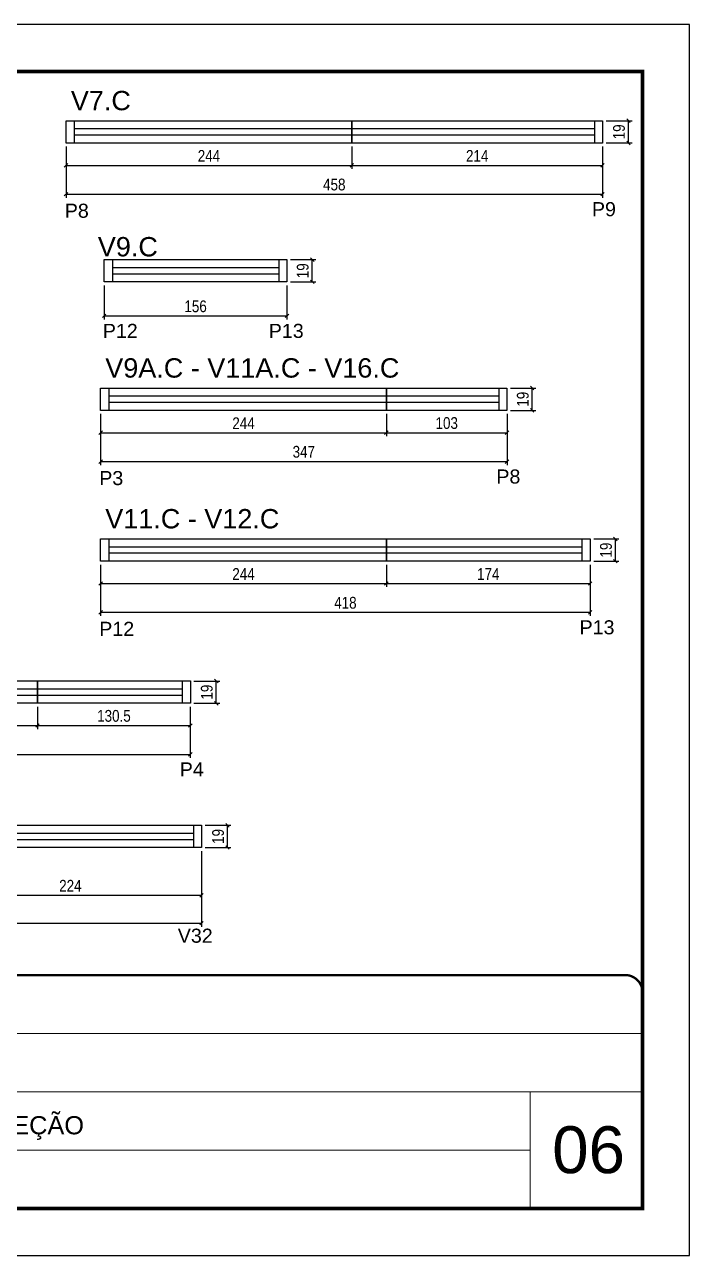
# Model space of a CAD drawing. Header units: millimetres. Extents: x 2012 to 8337, y 304 to 4842.
# Drawn here: x 4514 to 5082, y 1453 to 2503 of the extents above; entities that cross this region are included whole.
import ezdxf

# ---------------------------------------------------------------- set-up
doc = ezdxf.new("R2010")
doc.units = ezdxf.units.MM
doc.linetypes.add('CONTINUO', pattern=[0])
doc.linetypes.add('DASHED', pattern=[0.75, 0.5, -0.25])
for name, color, linetype in [('5', 5, 'Continuous'), ('COTA', 241, 'Continuous'), ('NOMENCLATURA', 7, 'Continuous'), ('Painéis', 200, 'Continuous'), ('SARR_2.2x7', 40, 'Continuous')]:
    doc.layers.add(name, color=color, linetype=linetype)
for name, color, linetype, lineweight in [('CARIMBO', 255, 'Continuous', 9), ('CARIMBO-LEGENDA', 75, 'Continuous', 15), ('Folhas', 255, 'Continuous', 9), ('SARRAFO DE PRESSAO', 251, 'DASHED', 9)]:
    doc.layers.add(name, color=color, linetype=linetype, lineweight=lineweight)
doc.layers.add('Laje_Perimetro', color=7, linetype='Continuous', plot=False)
doc.styles.add('arial', font='arial.ttf')
doc.styles.add('COTA TECNICA', font='techl___.ttf', dxfattribs={"height": 10})
doc.styles.add('COTA TECNICA-50', font='techl___.ttf', dxfattribs={"height": 10})
doc.styles.get("Standard").update_dxf_attribs({"font": 'arial.ttf'})
doc.styles.add('Tecnologia', font='')
doc.styles.get('Tecnologia').set_extended_font_data('Forgotten Futurist')
doc.dimstyles.new('COTA PAINEL-50', dxfattribs={"dimtxt": 10, "dimasz": 3, "dimexe": 3, "dimexo": 3, "dimgap": 3, "dimtad": 1, "dimdec": 1, "dimzin": 12, "dimdsep": 46, "dimtxsty": 'COTA TECNICA-50', "dimblk1": 'OBLIQUE', "dimblk2": 'OBLIQUE', "dimsah": 1, "dimcen": 0.9, "dimclrd": 4, "dimclre": 4, "dimclrt": 240, "dimadec": 1, "dimazin": 3, "dimtfac": 1, "dimtdec": 1, "dimtmove": 0, "dimatfit": 3, "dimfxl": 1, "dimtolj": 1, "dimtzin": 12, "dimarcsym": 0})
doc.dimstyles.new('PAINEL', dxfattribs={"dimtxt": 10, "dimasz": 3, "dimexe": 3, "dimexo": 3, "dimgap": 3, "dimtad": 1, "dimdec": 1, "dimzin": 12, "dimdsep": 46, "dimtxsty": 'COTA TECNICA', "dimblk1": 'OBLIQUE', "dimblk2": 'OBLIQUE', "dimsah": 1, "dimcen": 0.9, "dimclrd": 4, "dimclre": 4, "dimclrt": 240, "dimadec": 1, "dimazin": 3, "dimtfac": 1, "dimtdec": 1, "dimtmove": 0, "dimatfit": 3, "dimfxl": 1, "dimtolj": 1, "dimtzin": 12, "dimarcsym": 0})

# ---------------------------------------------------------------- blocks, each defined once
blk = doc.blocks.new('A$C64660E27')
at = {"layer": 'COTA', "true_color": 0x1a1a1a}
h = blk.add_hatch(color=250, dxfattribs=at)
h.dxf.hatch_style = 1
h.paths.add_polyline_path([(185.4, -11.6), (142.4, -11.6), (142.4, -131.6), (168.8, -131.6), (168.8, -32.2), (237.7, -86.7), (237.7, -53)])
at = {"layer": 'COTA'}
h = blk.add_hatch(color=20, dxfattribs=at)
h.dxf.hatch_style = 1
h.paths.add_polyline_path([(273, -11.4), (246.6, -11.4), (246.6, -111.1), (177.7, -56.6), (177.7, -90.2), (230, -131.6), (273, -131.6)])
for p, q in [((142.4, -131.6), (142.4, -11.6)), ((142.4, -11.6), (185.4, -11.6)), ((185.4, -11.6), (237.7, -53)), ((273, -11.4), (246.6, -11.4)), ((246.6, -111.1), (246.6, -11.4)), ((273, -11.4), (273, -131.6)), ((168.8, -32.2), (237.7, -86.7)), ((168.8, -131.6), (168.8, -32.2)), ((246.6, -111.1), (177.7, -56.6)), ((177.7, -90.2), (177.7, -56.6)), ((237.7, -86.7), (237.7, -53)), ((230, -131.6), (177.7, -90.2)), ((142.4, -131.6), (168.8, -131.6)), ((273, -131.6), (230, -131.6))]:
    blk.add_line(p, q)
at = {"layer": 'CARIMBO-LEGENDA', "color": 7, "linetype": 'Continuous', "ltscale": 100, "style": 'arial'}
blk.add_text('NOVA', height=36, dxfattribs=at).set_placement((142.4, -184.8))
at = {"layer": 'CARIMBO-LEGENDA', "color": 7, "linetype": 'Continuous', "style": 'arial'}
blk.add_text('SISTEMAS CONSTRUTIVOS', height=12, dxfattribs=at).set_placement((102.5, -216))
blk = doc.blocks.new('9999999999')
at = {"color": 30, "linetype": 'CONTINUO'}
for p, q in [((98564.6, 34230.2), (98564.6, 34429.4)), ((98564.6, 34379.6), (99584, 34379.6)), ((98564.6, 34329.8), (99488, 34329.8)), ((99584, 34329.8), (99488, 34329.8)), ((99488, 34329.8), (99488, 34230.2)), ((98564.6, 34280), (99488, 34280))]:
    blk.add_line(p, q, dxfattribs=at)
at = {"color": 30, "linetype": 'CONTINUO', "const_width": 2}
blk.add_lwpolyline([(99584, 34230.2), (99584, 34414.4, 0.414214), (99569, 34429.4), (98229, 34429.4, 0.414214), (98214, 34414.4), (98214, 34245.2, 0.414214), (98229, 34230.2), (99584, 34230.2)], format="xyb", dxfattribs=at)
at = {"layer": 'Folhas'}
blk.add_lwpolyline([(98139, 34190.2), (99624, 34190.2), (99624, 35240.2), (98139, 35240.2)], close=True, dxfattribs=at)
at = {"layer": 'Folhas', "color": 30, "const_width": 3}
blk.add_lwpolyline([(98214, 34230.2), (99584, 34230.2), (99584, 35200.2), (98214, 35200.2)], close=True, dxfattribs=at)
at = {"xscale": 0.9, "yscale": 0.9, "zscale": 0.9}
blk.add_blockref('A$C64660E27', (98206.9, 34431.3), dxfattribs=at)
at = {"color": 7, "linetype": 'Continuous', "ltscale": 5, "style": 'arial'}
for s, height, p in [('QUATTRI', 15.48, (98837.7, 34393.1)), ('INDIANOPOLIS', 15.483, (98837.7, 34343.3)), ('1° SUBSOLO - PROJEÇÃO', 15.483, (98837.7, 34293.5)), ('FUNDOS DE VIGAS', 15.483, (98837.7, 34243.7))]:
    blk.add_text(s, height=height, dxfattribs=at).set_placement(p)
at = {"layer": 'Folhas', "color": 7, "style": 'Tecnologia', "width": 1.5}
for s, p in [('CLIENTE:', (98573.7, 34397.2)), ('OBRA:', (98573.7, 34347.3)), ('PAVIMENTO:', (98573.7, 34297.5)), ('PROJETO:', (98573.7, 34247.7))]:
    blk.add_text(s, height=14, dxfattribs=at).set_placement(p)
blk = doc.blocks.new('_Oblique')
at = {"color": 0, "linetype": 'ByBlock', "lineweight": -2}
blk.add_line((-0.5, -0.5), (0.5, 0.5), dxfattribs=at)
blk = doc.blocks.new('*D365')
at = {"layer": 'COTA', "color": 4, "linetype": 'ByBlock', "lineweight": -2, "transparency": 16777216}
for p, q in [((4281.2, 1920.8), (4281.2, 1901.8)), ((4525.2, 1920.8), (4525.2, 1901.8)), ((4281.2, 1904.8), (4525.2, 1904.8))]:
    blk.add_line(p, q, dxfattribs=at)
at = {"layer": 'Defpoints', "color": 0, "linetype": 'ByBlock', "transparency": 16777216}
for p in [(4281.2, 1923.8), (4525.2, 1923.8), (4525.2, 1904.8)]:
    blk.add_point(p, dxfattribs=at)
at = {"layer": 'COTA', "color": 4, "linetype": 'ByBlock', "lineweight": -2, "transparency": 16777216, "xscale": 3, "yscale": 3, "zscale": 3, "rotation": 180}
blk.add_blockref('_Oblique', (4281.2, 1904.8), dxfattribs=at)
at = {"layer": 'COTA', "color": 4, "linetype": 'ByBlock', "lineweight": -2, "transparency": 16777216, "xscale": 3, "yscale": 3, "zscale": 3}
blk.add_blockref('_Oblique', (4525.2, 1904.8), dxfattribs=at)
at = {"layer": 'COTA', "color": 240, "linetype": 'ByBlock', "transparency": 16777216, "insert": (4403.2, 1912.8), "char_height": 10, "attachment_point": 5, "style": 'COTA TECNICA-50'}
blk.add_mtext('\\A1;244', dxfattribs=at)
blk = doc.blocks.new('*D366')
at = {"layer": 'COTA', "color": 4, "linetype": 'ByBlock', "lineweight": -2, "transparency": 16777216}
for p, q in [((4525.2, 1920.8), (4525.2, 1901.8)), ((4655.7, 1920.8), (4655.7, 1901.8)), ((4525.2, 1904.8), (4655.7, 1904.8))]:
    blk.add_line(p, q, dxfattribs=at)
at = {"layer": 'Defpoints', "color": 0, "linetype": 'ByBlock', "transparency": 16777216}
for p in [(4525.2, 1923.8), (4655.7, 1923.8), (4655.7, 1904.8)]:
    blk.add_point(p, dxfattribs=at)
at = {"layer": 'COTA', "color": 4, "linetype": 'ByBlock', "lineweight": -2, "transparency": 16777216, "xscale": 3, "yscale": 3, "zscale": 3, "rotation": 180}
blk.add_blockref('_Oblique', (4525.2, 1904.8), dxfattribs=at)
at = {"layer": 'COTA', "color": 4, "linetype": 'ByBlock', "lineweight": -2, "transparency": 16777216, "xscale": 3, "yscale": 3, "zscale": 3}
blk.add_blockref('_Oblique', (4655.7, 1904.8), dxfattribs=at)
at = {"layer": 'COTA', "color": 240, "linetype": 'ByBlock', "transparency": 16777216, "insert": (4590.5, 1913), "char_height": 10, "attachment_point": 5, "style": 'COTA TECNICA-50'}
blk.add_mtext('\\A1;130.5', dxfattribs=at)
blk = doc.blocks.new('*D471')
at = {"layer": 'COTA', "color": 4, "lineweight": -2, "transparency": 16777216}
for p, q in [((4281.2, 1920.8), (4281.2, 1877.2)), ((4655.7, 1920.8), (4655.7, 1877.2)), ((4281.2, 1880.2), (4655.7, 1880.2))]:
    blk.add_line(p, q, dxfattribs=at)
at = {"layer": 'Defpoints', "color": 0, "transparency": 16777216}
for p in [(4281.2, 1923.8), (4655.7, 1923.8), (4655.7, 1880.2)]:
    blk.add_point(p, dxfattribs=at)
at = {"layer": 'COTA', "color": 4, "lineweight": -2, "transparency": 16777216, "xscale": 3, "yscale": 3, "zscale": 3, "rotation": 180}
blk.add_blockref('_Oblique', (4281.2, 1880.2), dxfattribs=at)
at = {"layer": 'COTA', "color": 4, "lineweight": -2, "transparency": 16777216, "xscale": 3, "yscale": 3, "zscale": 3}
blk.add_blockref('_Oblique', (4655.7, 1880.2), dxfattribs=at)
at = {"layer": 'COTA', "color": 240, "transparency": 16777216, "insert": (4468.5, 1888.4), "char_height": 10, "attachment_point": 5, "style": 'COTA TECNICA'}
blk.add_mtext('\\A1;374.5', dxfattribs=at)
blk = doc.blocks.new('*D367')
at = {"layer": 'COTA', "color": 4, "lineweight": -2, "transparency": 16777216}
for p, q in [((4658.7, 1942.8), (4680.9, 1942.8)), ((4677.9, 1923.8), (4677.9, 1942.8)), ((4658.7, 1923.8), (4680.9, 1923.8))]:
    blk.add_line(p, q, dxfattribs=at)
at = {"layer": 'Defpoints', "color": 0, "transparency": 16777216}
for p in [(4655.7, 1942.8), (4677.9, 1942.8), (4655.7, 1923.8)]:
    blk.add_point(p, dxfattribs=at)
at = {"layer": 'COTA', "color": 4, "lineweight": -2, "transparency": 16777216, "xscale": 3, "yscale": 3, "zscale": 3}
for p, rotation in [((4677.9, 1942.8), 90), ((4677.9, 1923.8), 270)]:
    blk.add_blockref('_Oblique', p, dxfattribs=dict(at, rotation=rotation))
at = {"layer": 'COTA', "color": 240, "transparency": 16777216, "insert": (4669.8, 1933.3), "char_height": 10, "attachment_point": 5, "rotation": 90, "style": 'COTA TECNICA'}
blk.add_mtext('\\A1;19', dxfattribs=at)
blk = doc.blocks.new('*D368')
at = {"layer": 'COTA', "color": 4, "linetype": 'ByBlock', "lineweight": -2, "transparency": 16777216}
for p, q in [((4549.6, 2398.8), (4549.6, 2379.7)), ((4793.6, 2398.8), (4793.6, 2379.7)), ((4549.6, 2382.7), (4793.6, 2382.7))]:
    blk.add_line(p, q, dxfattribs=at)
at = {"layer": 'Defpoints', "color": 0, "linetype": 'ByBlock', "transparency": 16777216}
for p in [(4549.6, 2401.8), (4793.6, 2401.8), (4793.6, 2382.7)]:
    blk.add_point(p, dxfattribs=at)
at = {"layer": 'COTA', "color": 4, "linetype": 'ByBlock', "lineweight": -2, "transparency": 16777216, "xscale": 3, "yscale": 3, "zscale": 3, "rotation": 180}
blk.add_blockref('_Oblique', (4549.6, 2382.7), dxfattribs=at)
at = {"layer": 'COTA', "color": 4, "linetype": 'ByBlock', "lineweight": -2, "transparency": 16777216, "xscale": 3, "yscale": 3, "zscale": 3}
blk.add_blockref('_Oblique', (4793.6, 2382.7), dxfattribs=at)
at = {"layer": 'COTA', "color": 240, "linetype": 'ByBlock', "transparency": 16777216, "insert": (4671.6, 2390.8), "char_height": 10, "attachment_point": 5, "style": 'COTA TECNICA-50'}
blk.add_mtext('\\A1;244', dxfattribs=at)
blk = doc.blocks.new('*D369')
at = {"layer": 'COTA', "color": 4, "linetype": 'ByBlock', "lineweight": -2, "transparency": 16777216}
for p, q in [((4793.6, 2398.8), (4793.6, 2379.7)), ((5007.6, 2398.8), (5007.6, 2379.7)), ((4793.6, 2382.7), (5007.6, 2382.7))]:
    blk.add_line(p, q, dxfattribs=at)
at = {"layer": 'Defpoints', "color": 0, "linetype": 'ByBlock', "transparency": 16777216}
for p in [(4793.6, 2401.8), (5007.6, 2401.8), (5007.6, 2382.7)]:
    blk.add_point(p, dxfattribs=at)
at = {"layer": 'COTA', "color": 4, "linetype": 'ByBlock', "lineweight": -2, "transparency": 16777216, "xscale": 3, "yscale": 3, "zscale": 3, "rotation": 180}
blk.add_blockref('_Oblique', (4793.6, 2382.7), dxfattribs=at)
at = {"layer": 'COTA', "color": 4, "linetype": 'ByBlock', "lineweight": -2, "transparency": 16777216, "xscale": 3, "yscale": 3, "zscale": 3}
blk.add_blockref('_Oblique', (5007.6, 2382.7), dxfattribs=at)
at = {"layer": 'COTA', "color": 240, "linetype": 'ByBlock', "transparency": 16777216, "insert": (4900.6, 2390.8), "char_height": 10, "attachment_point": 5, "style": 'COTA TECNICA-50'}
blk.add_mtext('\\A1;214', dxfattribs=at)
blk = doc.blocks.new('*D472')
at = {"layer": 'COTA', "color": 4, "lineweight": -2, "transparency": 16777216}
for p, q in [((4549.6, 2398.8), (4549.6, 2355.1)), ((5007.6, 2398.8), (5007.6, 2355.1)), ((4549.6, 2358.1), (5007.6, 2358.1))]:
    blk.add_line(p, q, dxfattribs=at)
at = {"layer": 'Defpoints', "color": 0, "transparency": 16777216}
for p in [(4549.6, 2401.8), (5007.6, 2401.8), (5007.6, 2358.1)]:
    blk.add_point(p, dxfattribs=at)
at = {"layer": 'COTA', "color": 4, "lineweight": -2, "transparency": 16777216, "xscale": 3, "yscale": 3, "zscale": 3, "rotation": 180}
blk.add_blockref('_Oblique', (4549.6, 2358.1), dxfattribs=at)
at = {"layer": 'COTA', "color": 4, "lineweight": -2, "transparency": 16777216, "xscale": 3, "yscale": 3, "zscale": 3}
blk.add_blockref('_Oblique', (5007.6, 2358.1), dxfattribs=at)
at = {"layer": 'COTA', "color": 240, "transparency": 16777216, "insert": (4778.6, 2366.3), "char_height": 10, "attachment_point": 5, "style": 'COTA TECNICA'}
blk.add_mtext('\\A1;458', dxfattribs=at)
blk = doc.blocks.new('*D370')
at = {"layer": 'COTA', "color": 4, "lineweight": -2, "transparency": 16777216}
for p, q in [((5010.6, 2420.8), (5032.8, 2420.8)), ((5029.8, 2401.8), (5029.8, 2420.8)), ((5010.6, 2401.8), (5032.8, 2401.8))]:
    blk.add_line(p, q, dxfattribs=at)
at = {"layer": 'Defpoints', "color": 0, "transparency": 16777216}
for p in [(5007.6, 2420.8), (5029.8, 2420.8), (5007.6, 2401.8)]:
    blk.add_point(p, dxfattribs=at)
at = {"layer": 'COTA', "color": 4, "lineweight": -2, "transparency": 16777216, "xscale": 3, "yscale": 3, "zscale": 3}
for p, rotation in [((5029.8, 2420.8), 90), ((5029.8, 2401.8), 270)]:
    blk.add_blockref('_Oblique', p, dxfattribs=dict(at, rotation=rotation))
at = {"layer": 'COTA', "color": 240, "transparency": 16777216, "insert": (5021.7, 2411.3), "char_height": 10, "attachment_point": 5, "rotation": 90, "style": 'COTA TECNICA'}
blk.add_mtext('\\A1;19', dxfattribs=at)
blk = doc.blocks.new('*D376')
at = {"layer": 'COTA', "color": 4, "linetype": 'ByBlock', "lineweight": -2, "transparency": 16777216}
for p, q in [((4441.3, 1797.7), (4441.3, 1757)), ((4665.3, 1797.7), (4665.3, 1757)), ((4441.3, 1760), (4665.3, 1760))]:
    blk.add_line(p, q, dxfattribs=at)
at = {"layer": 'Defpoints', "color": 0, "linetype": 'ByBlock', "transparency": 16777216}
for p in [(4441.3, 1800.7), (4665.3, 1800.7), (4665.3, 1760)]:
    blk.add_point(p, dxfattribs=at)
at = {"layer": 'COTA', "color": 4, "linetype": 'ByBlock', "lineweight": -2, "transparency": 16777216, "xscale": 3, "yscale": 3, "zscale": 3, "rotation": 180}
blk.add_blockref('_Oblique', (4441.3, 1760), dxfattribs=at)
at = {"layer": 'COTA', "color": 4, "linetype": 'ByBlock', "lineweight": -2, "transparency": 16777216, "xscale": 3, "yscale": 3, "zscale": 3}
blk.add_blockref('_Oblique', (4665.3, 1760), dxfattribs=at)
at = {"layer": 'COTA', "color": 240, "linetype": 'ByBlock', "transparency": 16777216, "insert": (4553.3, 1768.1), "char_height": 10, "attachment_point": 5, "style": 'COTA TECNICA-50'}
blk.add_mtext('\\A1;224', dxfattribs=at)
blk = doc.blocks.new('*D474')
at = {"layer": 'COTA', "color": 4, "lineweight": -2, "transparency": 16777216}
for p, q in [((4197.3, 1797.7), (4197.3, 1733.2)), ((4665.3, 1797.7), (4665.3, 1733.2)), ((4197.3, 1736.2), (4665.3, 1736.2))]:
    blk.add_line(p, q, dxfattribs=at)
at = {"layer": 'Defpoints', "color": 0, "transparency": 16777216}
for p in [(4197.3, 1800.7), (4665.3, 1800.7), (4665.3, 1736.2)]:
    blk.add_point(p, dxfattribs=at)
at = {"layer": 'COTA', "color": 4, "lineweight": -2, "transparency": 16777216, "xscale": 3, "yscale": 3, "zscale": 3, "rotation": 180}
blk.add_blockref('_Oblique', (4197.3, 1736.2), dxfattribs=at)
at = {"layer": 'COTA', "color": 4, "lineweight": -2, "transparency": 16777216, "xscale": 3, "yscale": 3, "zscale": 3}
blk.add_blockref('_Oblique', (4665.3, 1736.2), dxfattribs=at)
at = {"layer": 'COTA', "color": 240, "transparency": 16777216, "insert": (4431.3, 1744.3), "char_height": 10, "attachment_point": 5, "style": 'COTA TECNICA'}
blk.add_mtext('\\A1;468', dxfattribs=at)
blk = doc.blocks.new('*D377')
at = {"layer": 'COTA', "color": 4, "lineweight": -2, "transparency": 16777216}
for p, q in [((4668.3, 1819.7), (4690.4, 1819.7)), ((4687.4, 1800.7), (4687.4, 1819.7)), ((4668.3, 1800.7), (4690.4, 1800.7))]:
    blk.add_line(p, q, dxfattribs=at)
at = {"layer": 'Defpoints', "color": 0, "transparency": 16777216}
for p in [(4665.3, 1819.7), (4687.4, 1819.7), (4665.3, 1800.7)]:
    blk.add_point(p, dxfattribs=at)
at = {"layer": 'COTA', "color": 4, "lineweight": -2, "transparency": 16777216, "xscale": 3, "yscale": 3, "zscale": 3}
for p, rotation in [((4687.4, 1819.7), 90), ((4687.4, 1800.7), 270)]:
    blk.add_blockref('_Oblique', p, dxfattribs=dict(at, rotation=rotation))
at = {"layer": 'COTA', "color": 240, "transparency": 16777216, "insert": (4679.4, 1810.2), "char_height": 10, "attachment_point": 5, "rotation": 90, "style": 'COTA TECNICA'}
blk.add_mtext('\\A1;19', dxfattribs=at)
blk = doc.blocks.new('*D378')
at = {"layer": 'COTA', "color": 4, "linetype": 'ByBlock', "lineweight": -2, "transparency": 16777216}
for p, q in [((4579.1, 2170.7), (4579.1, 2151.6)), ((4823.1, 2170.7), (4823.1, 2151.6)), ((4579.1, 2154.6), (4823.1, 2154.6))]:
    blk.add_line(p, q, dxfattribs=at)
at = {"layer": 'Defpoints', "color": 0, "linetype": 'ByBlock', "transparency": 16777216}
for p in [(4579.1, 2173.7), (4823.1, 2173.7), (4823.1, 2154.6)]:
    blk.add_point(p, dxfattribs=at)
at = {"layer": 'COTA', "color": 4, "linetype": 'ByBlock', "lineweight": -2, "transparency": 16777216, "xscale": 3, "yscale": 3, "zscale": 3, "rotation": 180}
blk.add_blockref('_Oblique', (4579.1, 2154.6), dxfattribs=at)
at = {"layer": 'COTA', "color": 4, "linetype": 'ByBlock', "lineweight": -2, "transparency": 16777216, "xscale": 3, "yscale": 3, "zscale": 3}
blk.add_blockref('_Oblique', (4823.1, 2154.6), dxfattribs=at)
at = {"layer": 'COTA', "color": 240, "linetype": 'ByBlock', "transparency": 16777216, "insert": (4701.1, 2162.7), "char_height": 10, "attachment_point": 5, "style": 'COTA TECNICA-50'}
blk.add_mtext('\\A1;244', dxfattribs=at)
blk = doc.blocks.new('*D379')
at = {"layer": 'COTA', "color": 4, "linetype": 'ByBlock', "lineweight": -2, "transparency": 16777216}
for p, q in [((4823.1, 2170.7), (4823.1, 2151.6)), ((4926.1, 2170.7), (4926.1, 2151.6)), ((4823.1, 2154.6), (4926.1, 2154.6))]:
    blk.add_line(p, q, dxfattribs=at)
at = {"layer": 'Defpoints', "color": 0, "linetype": 'ByBlock', "transparency": 16777216}
for p in [(4823.1, 2173.7), (4926.1, 2173.7), (4926.1, 2154.6)]:
    blk.add_point(p, dxfattribs=at)
at = {"layer": 'COTA', "color": 4, "linetype": 'ByBlock', "lineweight": -2, "transparency": 16777216, "xscale": 3, "yscale": 3, "zscale": 3, "rotation": 180}
blk.add_blockref('_Oblique', (4823.1, 2154.6), dxfattribs=at)
at = {"layer": 'COTA', "color": 4, "linetype": 'ByBlock', "lineweight": -2, "transparency": 16777216, "xscale": 3, "yscale": 3, "zscale": 3}
blk.add_blockref('_Oblique', (4926.1, 2154.6), dxfattribs=at)
at = {"layer": 'COTA', "color": 240, "linetype": 'ByBlock', "transparency": 16777216, "insert": (4874.6, 2162.8), "char_height": 10, "attachment_point": 5, "style": 'COTA TECNICA-50'}
blk.add_mtext('\\A1;103', dxfattribs=at)
blk = doc.blocks.new('*D475')
at = {"layer": 'COTA', "color": 4, "lineweight": -2, "transparency": 16777216}
for p, q in [((4579.1, 2170.7), (4579.1, 2127)), ((4926.1, 2170.7), (4926.1, 2127)), ((4579.1, 2130), (4926.1, 2130))]:
    blk.add_line(p, q, dxfattribs=at)
at = {"layer": 'Defpoints', "color": 0, "transparency": 16777216}
for p in [(4579.1, 2173.7), (4926.1, 2173.7), (4926.1, 2130)]:
    blk.add_point(p, dxfattribs=at)
at = {"layer": 'COTA', "color": 4, "lineweight": -2, "transparency": 16777216, "xscale": 3, "yscale": 3, "zscale": 3, "rotation": 180}
blk.add_blockref('_Oblique', (4579.1, 2130), dxfattribs=at)
at = {"layer": 'COTA', "color": 4, "lineweight": -2, "transparency": 16777216, "xscale": 3, "yscale": 3, "zscale": 3}
blk.add_blockref('_Oblique', (4926.1, 2130), dxfattribs=at)
at = {"layer": 'COTA', "color": 240, "transparency": 16777216, "insert": (4752.6, 2138.3), "char_height": 10, "attachment_point": 5, "style": 'COTA TECNICA'}
blk.add_mtext('\\A1;347', dxfattribs=at)
blk = doc.blocks.new('*D476')
at = {"layer": 'COTA', "color": 4, "lineweight": -2, "transparency": 16777216}
for p, q in [((4582.2, 2280.3), (4582.2, 2251.3)), ((4738.2, 2280.3), (4738.2, 2251.3)), ((4582.2, 2254.3), (4738.2, 2254.3))]:
    blk.add_line(p, q, dxfattribs=at)
at = {"layer": 'Defpoints', "color": 0, "transparency": 16777216}
for p in [(4582.2, 2283.3), (4738.2, 2283.3), (4738.2, 2254.3)]:
    blk.add_point(p, dxfattribs=at)
at = {"layer": 'COTA', "color": 4, "lineweight": -2, "transparency": 16777216, "xscale": 3, "yscale": 3, "zscale": 3, "rotation": 180}
blk.add_blockref('_Oblique', (4582.2, 2254.3), dxfattribs=at)
at = {"layer": 'COTA', "color": 4, "lineweight": -2, "transparency": 16777216, "xscale": 3, "yscale": 3, "zscale": 3}
blk.add_blockref('_Oblique', (4738.2, 2254.3), dxfattribs=at)
at = {"layer": 'COTA', "color": 240, "transparency": 16777216, "insert": (4660.2, 2262.4), "char_height": 10, "attachment_point": 5, "style": 'COTA TECNICA'}
blk.add_mtext('\\A1;156', dxfattribs=at)
blk = doc.blocks.new('*D477')
at = {"layer": 'Defpoints', "color": 0, "transparency": 16777216}
for p in [(4738.2, 2302.3), (4759.8, 2302.3), (4738.2, 2283.3)]:
    blk.add_point(p, dxfattribs=at)
at = {"layer": 'Painéis', "color": 4, "lineweight": -2, "transparency": 16777216}
for p, q in [((4741.2, 2302.3), (4762.8, 2302.3)), ((4759.8, 2283.3), (4759.8, 2302.3)), ((4741.2, 2283.3), (4762.8, 2283.3))]:
    blk.add_line(p, q, dxfattribs=at)
at = {"layer": 'Painéis', "color": 4, "lineweight": -2, "transparency": 16777216, "xscale": 3, "yscale": 3, "zscale": 3}
for p, rotation in [((4759.8, 2302.3), 90), ((4759.8, 2283.3), 270)]:
    blk.add_blockref('_Oblique', p, dxfattribs=dict(at, rotation=rotation))
at = {"layer": 'Painéis', "color": 240, "transparency": 16777216, "insert": (4751.7, 2292.8), "char_height": 10, "attachment_point": 5, "rotation": 90, "style": 'COTA TECNICA'}
blk.add_mtext('\\A1;19', dxfattribs=at)
blk = doc.blocks.new('*D380')
at = {"layer": 'Defpoints', "color": 0, "transparency": 16777216}
for p in [(4926.1, 2192.7), (4947.6, 2192.7), (4926.1, 2173.7)]:
    blk.add_point(p, dxfattribs=at)
at = {"layer": 'Painéis', "color": 4, "lineweight": -2, "transparency": 16777216}
for p, q in [((4929.1, 2192.7), (4950.6, 2192.7)), ((4947.6, 2173.7), (4947.6, 2192.7)), ((4929.1, 2173.7), (4950.6, 2173.7))]:
    blk.add_line(p, q, dxfattribs=at)
at = {"layer": 'Painéis', "color": 4, "lineweight": -2, "transparency": 16777216, "xscale": 3, "yscale": 3, "zscale": 3}
for p, rotation in [((4947.6, 2192.7), 90), ((4947.6, 2173.7), 270)]:
    blk.add_blockref('_Oblique', p, dxfattribs=dict(at, rotation=rotation))
at = {"layer": 'Painéis', "color": 240, "transparency": 16777216, "insert": (4939.6, 2183.2), "char_height": 10, "attachment_point": 5, "rotation": 90, "style": 'COTA TECNICA'}
blk.add_mtext('\\A1;19', dxfattribs=at)
blk = doc.blocks.new('*D384')
at = {"layer": 'COTA', "color": 4, "linetype": 'ByBlock', "lineweight": -2, "transparency": 16777216}
for p, q in [((4579.1, 2042), (4579.1, 2023)), ((4823.1, 2042), (4823.1, 2023)), ((4579.1, 2026), (4823.1, 2026))]:
    blk.add_line(p, q, dxfattribs=at)
at = {"layer": 'Defpoints', "color": 0, "linetype": 'ByBlock', "transparency": 16777216}
for p in [(4579.1, 2045), (4823.1, 2045), (4823.1, 2026)]:
    blk.add_point(p, dxfattribs=at)
at = {"layer": 'COTA', "color": 4, "linetype": 'ByBlock', "lineweight": -2, "transparency": 16777216, "xscale": 3, "yscale": 3, "zscale": 3, "rotation": 180}
blk.add_blockref('_Oblique', (4579.1, 2026), dxfattribs=at)
at = {"layer": 'COTA', "color": 4, "linetype": 'ByBlock', "lineweight": -2, "transparency": 16777216, "xscale": 3, "yscale": 3, "zscale": 3}
blk.add_blockref('_Oblique', (4823.1, 2026), dxfattribs=at)
at = {"layer": 'COTA', "color": 240, "linetype": 'ByBlock', "transparency": 16777216, "insert": (4701.1, 2034.1), "char_height": 10, "attachment_point": 5, "style": 'COTA TECNICA-50'}
blk.add_mtext('\\A1;244', dxfattribs=at)
blk = doc.blocks.new('*D385')
at = {"layer": 'COTA', "color": 4, "linetype": 'ByBlock', "lineweight": -2, "transparency": 16777216}
for p, q in [((4823.1, 2042), (4823.1, 2023)), ((4997.1, 2042), (4997.1, 2023)), ((4823.1, 2026), (4997.1, 2026))]:
    blk.add_line(p, q, dxfattribs=at)
at = {"layer": 'Defpoints', "color": 0, "linetype": 'ByBlock', "transparency": 16777216}
for p in [(4823.1, 2045), (4997.1, 2045), (4997.1, 2026)]:
    blk.add_point(p, dxfattribs=at)
at = {"layer": 'COTA', "color": 4, "linetype": 'ByBlock', "lineweight": -2, "transparency": 16777216, "xscale": 3, "yscale": 3, "zscale": 3, "rotation": 180}
blk.add_blockref('_Oblique', (4823.1, 2026), dxfattribs=at)
at = {"layer": 'COTA', "color": 4, "linetype": 'ByBlock', "lineweight": -2, "transparency": 16777216, "xscale": 3, "yscale": 3, "zscale": 3}
blk.add_blockref('_Oblique', (4997.1, 2026), dxfattribs=at)
at = {"layer": 'COTA', "color": 240, "linetype": 'ByBlock', "transparency": 16777216, "insert": (4910.1, 2034.1), "char_height": 10, "attachment_point": 5, "style": 'COTA TECNICA-50'}
blk.add_mtext('\\A1;174', dxfattribs=at)
blk = doc.blocks.new('*D480')
at = {"layer": 'COTA', "color": 4, "lineweight": -2, "transparency": 16777216}
for p, q in [((4579.1, 2042), (4579.1, 1998.4)), ((4997.1, 2042), (4997.1, 1998.4)), ((4579.1, 2001.4), (4997.1, 2001.4))]:
    blk.add_line(p, q, dxfattribs=at)
at = {"layer": 'Defpoints', "color": 0, "transparency": 16777216}
for p in [(4579.1, 2045), (4997.1, 2045), (4997.1, 2001.4)]:
    blk.add_point(p, dxfattribs=at)
at = {"layer": 'COTA', "color": 4, "lineweight": -2, "transparency": 16777216, "xscale": 3, "yscale": 3, "zscale": 3, "rotation": 180}
blk.add_blockref('_Oblique', (4579.1, 2001.4), dxfattribs=at)
at = {"layer": 'COTA', "color": 4, "lineweight": -2, "transparency": 16777216, "xscale": 3, "yscale": 3, "zscale": 3}
blk.add_blockref('_Oblique', (4997.1, 2001.4), dxfattribs=at)
at = {"layer": 'COTA', "color": 240, "transparency": 16777216, "insert": (4788.1, 2009.5), "char_height": 10, "attachment_point": 5, "style": 'COTA TECNICA'}
blk.add_mtext('\\A1;418', dxfattribs=at)
blk = doc.blocks.new('*D386')
at = {"layer": 'Defpoints', "color": 0, "transparency": 16777216}
for p in [(4997.1, 2064), (5018.6, 2064), (4997.1, 2045)]:
    blk.add_point(p, dxfattribs=at)
at = {"layer": 'Painéis', "color": 4, "lineweight": -2, "transparency": 16777216}
for p, q in [((5000.1, 2064), (5021.6, 2064)), ((5018.6, 2045), (5018.6, 2064)), ((5000.1, 2045), (5021.6, 2045))]:
    blk.add_line(p, q, dxfattribs=at)
at = {"layer": 'Painéis', "color": 4, "lineweight": -2, "transparency": 16777216, "xscale": 3, "yscale": 3, "zscale": 3}
for p, rotation in [((5018.6, 2064), 90), ((5018.6, 2045), 270)]:
    blk.add_blockref('_Oblique', p, dxfattribs=dict(at, rotation=rotation))
at = {"layer": 'Painéis', "color": 240, "transparency": 16777216, "insert": (5010.6, 2054.5), "char_height": 10, "attachment_point": 5, "rotation": 90, "style": 'COTA TECNICA'}
blk.add_mtext('\\A1;19', dxfattribs=at)

msp = doc.modelspace()

# ---------------------------------------------------------------- linework, layer by layer
at = {"layer": 'Laje_Perimetro'}
msp.add_lwpolyline([(5081.78, 2502.78), (3596.78, 2502.78), (3596.78, 1452.78), (5081.78, 1452.78)], close=True, dxfattribs=at)
at = {"layer": 'Painéis'}
for points in [[(4793.63, 2401.75), (4549.63, 2401.75), (4549.63, 2420.75), (4793.63, 2420.75)], [(4793.63, 2420.75), (5007.63, 2420.75), (5007.63, 2401.75), (4793.63, 2401.75)], [(4582.23, 2302.28), (4738.23, 2302.28), (4738.23, 2283.28), (4582.23, 2283.28)], [(4823.05, 2173.67), (4579.05, 2173.67), (4579.05, 2192.67), (4823.05, 2192.67)], [(4823.05, 2192.67), (4926.05, 2192.67), (4926.05, 2173.67), (4823.05, 2173.67)], [(4823.05, 2045.04), (4579.05, 2045.04), (4579.05, 2064.04), (4823.05, 2064.04)], [(4823.05, 2064.04), (4997.05, 2064.04), (4997.05, 2045.04), (4823.05, 2045.04)], [(4525.23, 1923.81), (4281.23, 1923.81), (4281.23, 1942.81), (4525.23, 1942.81)], [(4525.23, 1942.81), (4655.73, 1942.81), (4655.73, 1923.81), (4525.23, 1923.81)], [(4441.33, 1819.68), (4665.33, 1819.68), (4665.33, 1800.68), (4441.33, 1800.68)]]:
    msp.add_lwpolyline(points, close=True, dxfattribs=at)
at = {"layer": 'SARR_2.2x7', "linetype": 'Continuous'}
for p, q in [((4556.63, 2420.75), (4556.63, 2401.75)), ((5000.63, 2420.75), (5000.63, 2401.75)), ((4793.63, 2413.75), (4556.63, 2413.75)), ((4556.63, 2408.75), (4793.63, 2408.75)), ((5000.63, 2413.75), (4793.63, 2413.75)), ((4793.63, 2408.75), (5000.63, 2408.75)), ((4589.23, 2302.28), (4589.23, 2283.28)), ((4731.23, 2302.28), (4731.23, 2283.28)), ((4731.23, 2295.28), (4589.23, 2295.28)), ((4589.23, 2290.28), (4731.23, 2290.28)), ((4586.05, 2192.67), (4586.05, 2173.67)), ((4823.05, 2185.67), (4586.05, 2185.67)), ((4919.05, 2185.67), (4823.05, 2185.67)), ((4919.05, 2192.67), (4919.05, 2173.67)), ((4586.05, 2180.67), (4823.05, 2180.67)), ((4823.05, 2180.67), (4919.05, 2180.67)), ((4586.05, 2064.04), (4586.05, 2045.04)), ((4990.05, 2064.04), (4990.05, 2045.04)), ((4823.05, 2057.04), (4586.05, 2057.04)), ((4586.05, 2052.04), (4823.05, 2052.04)), ((4990.05, 2057.04), (4823.05, 2057.04)), ((4823.05, 2052.04), (4990.05, 2052.04)), ((4648.73, 1942.81), (4648.73, 1923.81)), ((4525.23, 1935.81), (4288.23, 1935.81)), ((4648.73, 1935.81), (4525.23, 1935.81)), ((4288.23, 1930.81), (4525.23, 1930.81)), ((4525.23, 1930.81), (4648.73, 1930.81)), ((4658.33, 1819.68), (4658.33, 1800.68)), ((4658.33, 1812.68), (4441.33, 1812.68)), ((4441.33, 1807.68), (4658.33, 1807.68))]:
    msp.add_line(p, q, dxfattribs=at)

# ---------------------------------------------------------------- block references
at = {"layer": 'SARRAFO DE PRESSAO', "color": 6, "linetype": 'ByBlock'}
msp.add_blockref('9999999999', (-94542.2, -32737.42), dxfattribs=at)

# ---------------------------------------------------------------- texts
at = {"layer": '5', "linetype": 'Continuous'}
for s, p in [('P8', (4548.52, 2338.02)), ('P9', (4998.57, 2339.34)), ('P12', (4580.99, 2235.5)), ('P13', (4722.67, 2235.5)), ('P3', (4577.94, 2109.93)), ('P8', (4916.99, 2111.26)), ('P12', (4577.94, 1981.3)), ('P13', (4987.99, 1982.62)), ('P4', (4646.67, 1861.4)), ('V32', (4645, 1719.52))]:
    msp.add_text(s, height=12, rotation=359.99996, dxfattribs=at).set_placement(p)
at = {"layer": 'CARIMBO', "style": 'arial'}
msp.add_text('06', height=40, dxfattribs=at).set_placement((4964.64, 1522.93))
at = {"layer": 'NOMENCLATURA', "linetype": 'Continuous'}
for s, p in [('V7.C', (4553.69, 2429.73)), ('V9.C', (4576.75, 2305.05)), ('V9A.C - V11A.C - V16.C', (4583.11, 2201.64)), ('V11.C - V12.C', (4583.11, 2073.01))]:
    msp.add_text(s, height=16.5, dxfattribs=at).set_placement(p)

# ---------------------------------------------------------------- dimensions: what is measured, and where the dimension line sits
at = {"layer": 'COTA'}
for base, p1, p2, picture, middle in [((5029.75, 2420.75), (5007.63, 2401.75), (5007.63, 2420.75), '*D370', (5021.67, 2411.25)), ((4677.85, 1942.81), (4655.73, 1923.81), (4655.73, 1942.81), '*D367', (4669.76, 1933.31)), ((4687.45, 1819.68), (4665.33, 1800.68), (4665.33, 1819.68), '*D377', (4679.36, 1810.18))]:
    dim = msp.add_linear_dim(base=base, p1=p1, p2=p2, angle=90, dimstyle='PAINEL', dxfattribs=at)
    dim.commit()
    dim.dimension.update_dxf_attribs({"geometry": picture, "text_midpoint": middle})
at = {"layer": 'COTA', "color": 1, "linetype": 'ByBlock'}
for base, p1, p2, picture, middle in [((4793.63, 2382.7), (4549.63, 2401.75), (4793.63, 2401.75), '*D368', (4671.63, 2390.77)), ((5007.63, 2382.7), (4793.63, 2401.75), (5007.63, 2401.75), '*D369', (4900.63, 2390.77)), ((4823.05, 2154.61), (4579.05, 2173.67), (4823.05, 2173.67), '*D378', (4701.05, 2162.69)), ((4926.05, 2154.61), (4823.05, 2173.67), (4926.05, 2173.67), '*D379', (4874.55, 2162.83)), ((4823.05, 2025.98), (4579.05, 2045.04), (4823.05, 2045.04), '*D384', (4701.05, 2034.06)), ((4997.05, 2025.98), (4823.05, 2045.04), (4997.05, 2045.04), '*D385', (4910.05, 2034.06)), ((4525.23, 1904.76), (4281.23, 1923.81), (4525.23, 1923.81), '*D365', (4403.23, 1912.83)), ((4655.73, 1904.76), (4525.23, 1923.81), (4655.73, 1923.81), '*D366', (4590.48, 1912.98)), ((4665.33, 1760), (4441.33, 1800.68), (4665.33, 1800.68), '*D376', (4553.33, 1768.08))]:
    dim = msp.add_linear_dim(base=base, p1=p1, p2=p2, dimstyle='COTA PAINEL-50', override={"dimarcsym": 1}, dxfattribs=at)
    dim.commit()
    dim.dimension.update_dxf_attribs({"geometry": picture, "text_midpoint": middle})
at = {"layer": 'COTA'}
for base, p1, p2, picture, middle in [((5007.63, 2358.12), (4549.63, 2401.75), (5007.63, 2401.75), '*D472', (4778.63, 2366.25)), ((4738.23, 2254.28), (4582.23, 2283.28), (4738.23, 2283.28), '*D476', (4660.23, 2262.39)), ((4926.05, 2130.03), (4579.05, 2173.67), (4926.05, 2173.67), '*D475', (4752.55, 2138.25)), ((4997.05, 2001.4), (4579.05, 2045.04), (4997.05, 2045.04), '*D480', (4788.05, 2009.5)), ((4655.73, 1880.18), (4281.23, 1923.81), (4655.73, 1923.81), '*D471', (4468.48, 1888.4)), ((4665.33, 1736.21), (4197.33, 1800.68), (4665.33, 1800.68), '*D474', (4431.33, 1744.33))]:
    dim = msp.add_linear_dim(base=base, p1=p1, p2=p2, dimstyle='PAINEL', dxfattribs=at)
    dim.commit()
    dim.dimension.update_dxf_attribs({"geometry": picture, "text_midpoint": middle})
at = {"layer": 'Painéis'}
for base, p1, p2, picture, middle in [((4759.82, 2302.28), (4738.23, 2283.28), (4738.23, 2302.28), '*D477', (4751.73, 2292.78)), ((4947.65, 2192.67), (4926.05, 2173.67), (4926.05, 2192.67), '*D380', (4939.56, 2183.17)), ((5018.65, 2064.04), (4997.05, 2045.04), (4997.05, 2064.04), '*D386', (5010.56, 2054.54))]:
    dim = msp.add_linear_dim(base=base, p1=p1, p2=p2, angle=90, dimstyle='PAINEL', dxfattribs=at)
    dim.commit()
    dim.dimension.update_dxf_attribs({"geometry": picture, "text_midpoint": middle})

doc.saveas('drawing.dxf')
